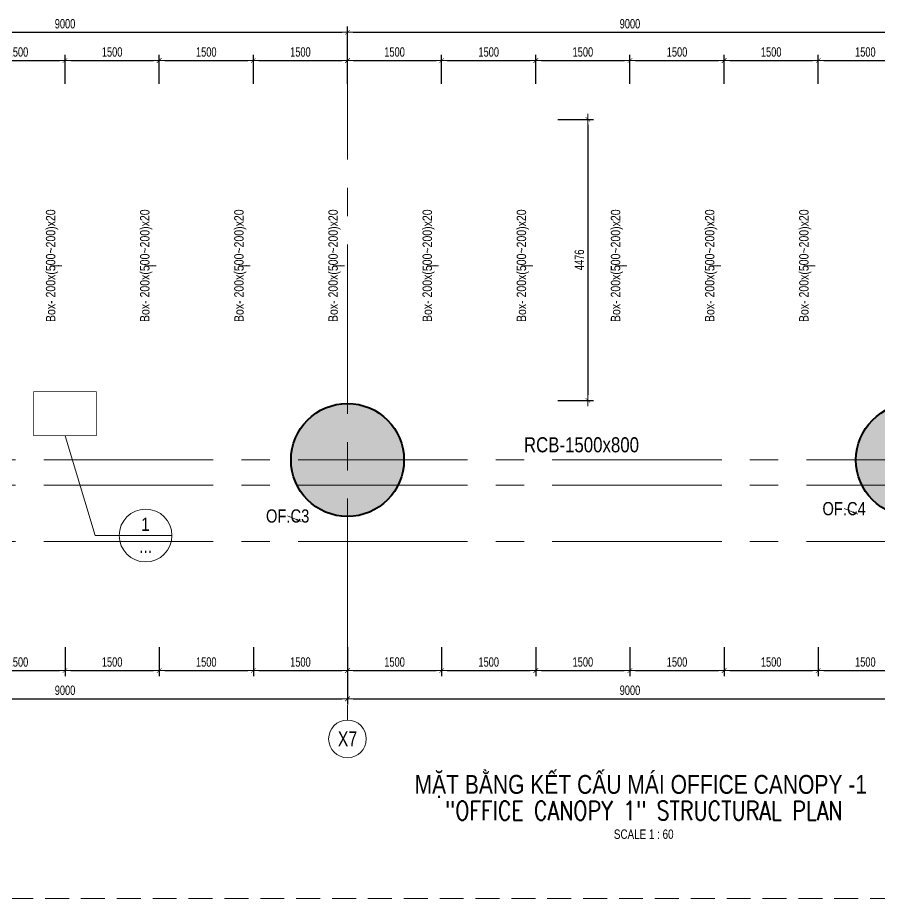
# Model space of a CAD drawing. Header units: millimetres. Extents: x -179076 to 305601, y -18667 to 40015.
# Drawn here: x 130634 to 144364, y 25987 to 40015 of the extents above; entities that cross this region are included whole.
import ezdxf
from ezdxf.enums import TextEntityAlignment as Align

# ---------------------------------------------------------------- set-up
doc = ezdxf.new("R2010")
doc.units = ezdxf.units.MM
doc.header["$LTSCALE"] = 60
doc.linetypes.add('HIDDEN2', pattern=[4.7625, 3.175, -1.5875])
doc.linetypes.add('POD_Grid F2$0$CENTER2', pattern=[1.125, 0.75, -0.125, 0.125, -0.125])
doc.layers.get('0').update_dxf_attribs({"lineweight": 20})
doc.layers.get('Defpoints').update_dxf_attribs({"color": 151, "lineweight": 9})
for name, color, linetype, lineweight in [('$0$NDC_S_VN TEXT', 7, 'Continuous', 20), ('NDC_S-ANNO', 7, 'Continuous', 20), ('NDC_S-BEAM-STEL', 30, 'HIDDEN2', 18), ('NDC_S-TEXT-SYMB', 7, 'Continuous', 20), ('NDC_S_ANNO', 7, 'Continuous', 20), ('NDC_S_DIM', 1, 'Continuous', 15), ('NDC_S_ENG TITLE', 3, 'Continuous', 20), ('NDC_S_HIDDEN', 8, 'HIDDEN2', 13), ('NDC_S_TEXT SYMBOL', 7, 'Continuous', 20), ('NDC_S_VN TEXT', 7, 'Continuous', 20), ('NDC_S_VN TITLE', 6, 'Continuous', 35), ('PD_2F_Col$0$NDC_S-COLUMN', 4, 'Continuous', 40), ('PD_2F_Col$0$NDC_S_HATCH COLUMN AND WALL', 251, 'Continuous', 13), ('POD_Grid F2$0$NDC_S_AXIS', 5, 'POD_Grid F2$0$CENTER2', 13), ('POD_Grid F2$0$NDC_S_SYMBOL', 1, 'Continuous', 15), ('POD_Grid F2$0$NDC_S_TEXT SYMBOL', 7, 'Continuous', 20)]:
    doc.layers.add(name, color=color, linetype=linetype, lineweight=lineweight)
doc.styles.add('ARIAL', font='arial.ttf', dxfattribs={"width": 0.8})
doc.styles.add('NDC_ANNO', font='', dxfattribs={"width": 0.8})
doc.styles.add('NDC_ARIAL', font='arial.ttf', dxfattribs={"width": 0.85})
doc.styles.add('NDC_DIM', font='', dxfattribs={"width": 0.75})
doc.styles.add('NDC_EN TXT', font='romans.shx', dxfattribs={"width": 0.8})
doc.styles.add('NDC_VIE TXT', font='arial.ttf', dxfattribs={"width": 0.8})
doc.styles.add('POD_Grid F2$0$NDC_ANNO', font='', dxfattribs={"width": 0.8})
doc.styles.get('NDC_ANNO').set_extended_font_data('Dotum')
doc.styles.get('NDC_DIM').set_extended_font_data('Dotum')
doc.styles.get('POD_Grid F2$0$NDC_ANNO').set_extended_font_data('Dotum')
doc.dimstyles.new('NDC_dim_60', dxfattribs={"dimscale": 60, "dimtxt": 2.5, "dimasz": 1.5, "dimexe": 1.5, "dimexo": 2.5, "dimgap": 1, "dimtad": 1, "dimdec": 0, "dimzin": 0, "dimdsep": 46, "dimtxsty": 'NDC_DIM', "dimblk": 'DIMMARK', "dimcen": 0.09, "dimdle": 1.2, "dimclrd": 1, "dimclre": 1, "dimclrt": 3, "dimadec": 0, "dimazin": 0, "dimtfac": 1, "dimtdec": 0, "dimtix": 1, "dimtofl": 0, "dimtmove": 0, "dimatfit": 3, "dimfxl": 8, "dimfxlon": 1, "dimtolj": 1, "dimtzin": 0, "dimarcsym": 0})
doc.dimstyles.new('NDC_dim_iso', dxfattribs={"dimtxt": 2.5, "dimasz": 1, "dimexe": 1.5, "dimexo": 2.5, "dimgap": 1, "dimtad": 1, "dimdec": 0, "dimzin": 0, "dimdsep": 46, "dimtxsty": 'NDC_DIM', "dimblk": 'DIMMARK', "dimcen": 0.09, "dimdle": 1.2, "dimclrd": 1, "dimclre": 1, "dimclrt": 3, "dimadec": 0, "dimazin": 0, "dimtfac": 1, "dimtdec": 0, "dimtix": 1, "dimtofl": 0, "dimtmove": 0, "dimatfit": 3, "dimfxl": 8, "dimfxlon": 1, "dimtolj": 1, "dimtzin": 0, "dimarcsym": 0})

# ---------------------------------------------------------------- blocks, each defined once
blk = doc.blocks.new('PD_2F_Col$0$cottron')
at = {"layer": 'PD_2F_Col$0$NDC_S_HATCH COLUMN AND WALL'}
h = blk.add_hatch(color=256, dxfattribs=at)
h.dxf.hatch_style = 1
h.paths.add_polyline_path([(-0.5, 0, 1), (0.5, 0, 1)])
at = {"layer": 'PD_2F_Col$0$NDC_S-COLUMN', "ltscale": 0.005}
blk.add_circle((0, 0), 0.5, dxfattribs=at)
blk = doc.blocks.new('*U212')
at = {"layer": 'POD_Grid F2$0$NDC_S_SYMBOL'}
blk.add_line((0, 5), (0, 9), dxfattribs=at)
blk.add_circle((0, 0), 5, dxfattribs=at)
at = {"layer": 'POD_Grid F2$0$NDC_S_TEXT SYMBOL', "color": 7, "style": 'POD_Grid F2$0$NDC_ANNO', "width": 0.8}
blk.add_attdef('GRID', text='', height=4, dxfattribs=at).set_placement((0, 0), align=Align.MIDDLE)
blk = doc.blocks.new('A$Cac1c5214')
at = {"layer": 'POD_Grid F2$0$NDC_S_AXIS', "ltscale": 60}
for p, q in [((9150, -2766), (9150, 6976)), ((-3788, 550), (18150, 550)), ((-3788, 150), (29380, 150)), ((-3788, -750), (29380, -750))]:
    blk.add_line(p, q, dxfattribs=at)
at = {"xscale": 1800, "yscale": 1800, "zscale": 1800}
for p in [(9150, 550), (18150, 550)]:
    blk.add_blockref('PD_2F_Col$0$cottron', p, dxfattribs=at)
at = {"layer": 'POD_Grid F2$0$NDC_S_AXIS', "xscale": 60, "yscale": 60, "zscale": 60}
blk.add_blockref('*U212', (9150, -3893), dxfattribs=at).add_auto_attribs({'GRID': 'X7'})
blk = doc.blocks.new('DIMMARK')
at = {"layer": 'NDC_S_DIM', "color": 1}
blk.add_line((-1.5, 0), (1, 0), dxfattribs=at)
at = {"layer": 'NDC_S_DIM', "color": 2, "const_width": 0.1}
blk.add_lwpolyline([(-0.42, -0.42), (0.42, 0.42)], dxfattribs=at)
blk = doc.blocks.new('Drawing name_symbol')
at = {"layer": 'NDC_S_ENG TITLE', "style": 'NDC_EN TXT', "width": 0.8}
blk.add_attdef('SECTDET1', text='', height=5, dxfattribs=at).set_placement((0, 1.01), align=Align.CENTER)
at = {"layer": 'NDC_S_TEXT SYMBOL', "lineweight": 25, "style": 'NDC_ANNO', "width": 0.8}
blk.add_attdef('SSCALE', text='', height=2.5, dxfattribs=at).set_placement((0, -4), align=Align.CENTER)
at = {"layer": 'NDC_S_VN TITLE', "style": 'NDC_VIE TXT', "width": 0.8}
blk.add_attdef('SECTDET2', text='', height=5, dxfattribs=at).set_placement((0, 7.97), align=Align.CENTER)
blk = doc.blocks.new('*D423')
at = {"layer": 'Defpoints', "color": 0, "ltscale": 60, "transparency": 16777216}
for p in [(135890, 38395), (135890, 33919), (139719, 33919)]:
    blk.add_point(p, dxfattribs=at)
at = {"layer": 'NDC_S_DIM', "color": 1, "lineweight": -2, "ltscale": 60, "transparency": 16777216}
for p, q in [((139239, 38395), (139809, 38395)), ((139719, 38305), (139719, 34009)), ((139239, 33919), (139809, 33919))]:
    blk.add_line(p, q, dxfattribs=at)
at = {"layer": 'NDC_S_DIM', "color": 1, "lineweight": -2, "ltscale": 60, "transparency": 16777216, "xscale": 90, "yscale": 90, "zscale": 90}
for p, rotation in [((139719, 38395), 90), ((139719, 33919), 270)]:
    blk.add_blockref('DIMMARK', p, dxfattribs=dict(at, rotation=rotation))
at = {"layer": 'NDC_S_DIM', "color": 3, "ltscale": 60, "transparency": 16777216, "insert": (139584, 36157), "char_height": 150, "attachment_point": 5, "rotation": 90, "style": 'NDC_DIM'}
blk.add_mtext('\\A1;4476', dxfattribs=at)
blk = doc.blocks.new('*D426')
at = {"layer": 'Defpoints', "color": 0, "ltscale": 60, "transparency": 16777216}
for p in [(131390, 39332), (129890, 38811), (131390, 38811)]:
    blk.add_point(p, dxfattribs=at)
at = {"layer": 'NDC_S_DIM', "color": 1, "lineweight": -2, "ltscale": 60, "transparency": 16777216}
for p, q in [((129890, 38961), (129890, 39422)), ((131390, 38961), (131390, 39422)), ((129980, 39332), (131300, 39332))]:
    blk.add_line(p, q, dxfattribs=at)
at = {"layer": 'NDC_S_DIM', "color": 1, "lineweight": -2, "ltscale": 60, "transparency": 16777216, "xscale": 90, "yscale": 90, "zscale": 90, "rotation": 180}
blk.add_blockref('DIMMARK', (129890, 39332), dxfattribs=at)
at = {"layer": 'NDC_S_DIM', "color": 1, "lineweight": -2, "ltscale": 60, "transparency": 16777216, "xscale": 90, "yscale": 90, "zscale": 90}
blk.add_blockref('DIMMARK', (131390, 39332), dxfattribs=at)
at = {"layer": 'NDC_S_DIM', "color": 3, "ltscale": 60, "transparency": 16777216, "insert": (130640, 39467), "char_height": 150, "attachment_point": 5, "style": 'NDC_DIM'}
blk.add_mtext('\\A1;1500', dxfattribs=at)
blk = doc.blocks.new('*D427')
at = {"layer": 'Defpoints', "color": 0, "ltscale": 60, "transparency": 16777216}
for p in [(132890, 39332), (131390, 38811), (132890, 38811)]:
    blk.add_point(p, dxfattribs=at)
at = {"layer": 'NDC_S_DIM', "color": 1, "lineweight": -2, "ltscale": 60, "transparency": 16777216}
for p, q in [((131390, 38961), (131390, 39422)), ((132890, 38961), (132890, 39422)), ((131480, 39332), (132800, 39332))]:
    blk.add_line(p, q, dxfattribs=at)
at = {"layer": 'NDC_S_DIM', "color": 1, "lineweight": -2, "ltscale": 60, "transparency": 16777216, "xscale": 90, "yscale": 90, "zscale": 90, "rotation": 180}
blk.add_blockref('DIMMARK', (131390, 39332), dxfattribs=at)
at = {"layer": 'NDC_S_DIM', "color": 1, "lineweight": -2, "ltscale": 60, "transparency": 16777216, "xscale": 90, "yscale": 90, "zscale": 90}
blk.add_blockref('DIMMARK', (132890, 39332), dxfattribs=at)
at = {"layer": 'NDC_S_DIM', "color": 3, "ltscale": 60, "transparency": 16777216, "insert": (132140, 39467), "char_height": 150, "attachment_point": 5, "style": 'NDC_DIM'}
blk.add_mtext('\\A1;1500', dxfattribs=at)
blk = doc.blocks.new('*D428')
at = {"layer": 'Defpoints', "color": 0, "ltscale": 60, "transparency": 16777216}
for p in [(134390, 39332), (132890, 38811), (134390, 38811)]:
    blk.add_point(p, dxfattribs=at)
at = {"layer": 'NDC_S_DIM', "color": 1, "lineweight": -2, "ltscale": 60, "transparency": 16777216}
for p, q in [((132890, 38961), (132890, 39422)), ((134390, 38961), (134390, 39422)), ((132980, 39332), (134300, 39332))]:
    blk.add_line(p, q, dxfattribs=at)
at = {"layer": 'NDC_S_DIM', "color": 1, "lineweight": -2, "ltscale": 60, "transparency": 16777216, "xscale": 90, "yscale": 90, "zscale": 90, "rotation": 180}
blk.add_blockref('DIMMARK', (132890, 39332), dxfattribs=at)
at = {"layer": 'NDC_S_DIM', "color": 1, "lineweight": -2, "ltscale": 60, "transparency": 16777216, "xscale": 90, "yscale": 90, "zscale": 90}
blk.add_blockref('DIMMARK', (134390, 39332), dxfattribs=at)
at = {"layer": 'NDC_S_DIM', "color": 3, "ltscale": 60, "transparency": 16777216, "insert": (133640, 39467), "char_height": 150, "attachment_point": 5, "style": 'NDC_DIM'}
blk.add_mtext('\\A1;1500', dxfattribs=at)
blk = doc.blocks.new('*D429')
at = {"layer": 'Defpoints', "color": 0, "ltscale": 60, "transparency": 16777216}
for p in [(135890, 39332), (134390, 38811), (135890, 38811)]:
    blk.add_point(p, dxfattribs=at)
at = {"layer": 'NDC_S_DIM', "color": 1, "lineweight": -2, "ltscale": 60, "transparency": 16777216}
for p, q in [((134390, 38961), (134390, 39422)), ((135890, 38961), (135890, 39422)), ((134480, 39332), (135800, 39332))]:
    blk.add_line(p, q, dxfattribs=at)
at = {"layer": 'NDC_S_DIM', "color": 1, "lineweight": -2, "ltscale": 60, "transparency": 16777216, "xscale": 90, "yscale": 90, "zscale": 90, "rotation": 180}
blk.add_blockref('DIMMARK', (134390, 39332), dxfattribs=at)
at = {"layer": 'NDC_S_DIM', "color": 1, "lineweight": -2, "ltscale": 60, "transparency": 16777216, "xscale": 90, "yscale": 90, "zscale": 90}
blk.add_blockref('DIMMARK', (135890, 39332), dxfattribs=at)
at = {"layer": 'NDC_S_DIM', "color": 3, "ltscale": 60, "transparency": 16777216, "insert": (135140, 39467), "char_height": 150, "attachment_point": 5, "style": 'NDC_DIM'}
blk.add_mtext('\\A1;1500', dxfattribs=at)
blk = doc.blocks.new('*D430')
at = {"layer": 'Defpoints', "color": 0, "ltscale": 60, "transparency": 16777216}
for p in [(137390, 39332), (135890, 38811), (137390, 38811)]:
    blk.add_point(p, dxfattribs=at)
at = {"layer": 'NDC_S_DIM', "color": 1, "lineweight": -2, "ltscale": 60, "transparency": 16777216}
for p, q in [((135890, 38961), (135890, 39422)), ((137390, 38961), (137390, 39422)), ((135980, 39332), (137300, 39332))]:
    blk.add_line(p, q, dxfattribs=at)
at = {"layer": 'NDC_S_DIM', "color": 1, "lineweight": -2, "ltscale": 60, "transparency": 16777216, "xscale": 90, "yscale": 90, "zscale": 90, "rotation": 180}
blk.add_blockref('DIMMARK', (135890, 39332), dxfattribs=at)
at = {"layer": 'NDC_S_DIM', "color": 1, "lineweight": -2, "ltscale": 60, "transparency": 16777216, "xscale": 90, "yscale": 90, "zscale": 90}
blk.add_blockref('DIMMARK', (137390, 39332), dxfattribs=at)
at = {"layer": 'NDC_S_DIM', "color": 3, "ltscale": 60, "transparency": 16777216, "insert": (136640, 39467), "char_height": 150, "attachment_point": 5, "style": 'NDC_DIM'}
blk.add_mtext('\\A1;1500', dxfattribs=at)
blk = doc.blocks.new('*D431')
at = {"layer": 'Defpoints', "color": 0, "ltscale": 60, "transparency": 16777216}
for p in [(138890, 39332), (137390, 38811), (138890, 38811)]:
    blk.add_point(p, dxfattribs=at)
at = {"layer": 'NDC_S_DIM', "color": 1, "lineweight": -2, "ltscale": 60, "transparency": 16777216}
for p, q in [((137390, 38961), (137390, 39422)), ((138890, 38961), (138890, 39422)), ((137480, 39332), (138800, 39332))]:
    blk.add_line(p, q, dxfattribs=at)
at = {"layer": 'NDC_S_DIM', "color": 1, "lineweight": -2, "ltscale": 60, "transparency": 16777216, "xscale": 90, "yscale": 90, "zscale": 90, "rotation": 180}
blk.add_blockref('DIMMARK', (137390, 39332), dxfattribs=at)
at = {"layer": 'NDC_S_DIM', "color": 1, "lineweight": -2, "ltscale": 60, "transparency": 16777216, "xscale": 90, "yscale": 90, "zscale": 90}
blk.add_blockref('DIMMARK', (138890, 39332), dxfattribs=at)
at = {"layer": 'NDC_S_DIM', "color": 3, "ltscale": 60, "transparency": 16777216, "insert": (138140, 39467), "char_height": 150, "attachment_point": 5, "style": 'NDC_DIM'}
blk.add_mtext('\\A1;1500', dxfattribs=at)
blk = doc.blocks.new('*D432')
at = {"layer": 'Defpoints', "color": 0, "ltscale": 60, "transparency": 16777216}
for p in [(140390, 39332), (138890, 38811), (140390, 38811)]:
    blk.add_point(p, dxfattribs=at)
at = {"layer": 'NDC_S_DIM', "color": 1, "lineweight": -2, "ltscale": 60, "transparency": 16777216}
for p, q in [((138890, 38961), (138890, 39422)), ((140390, 38961), (140390, 39422)), ((138980, 39332), (140300, 39332))]:
    blk.add_line(p, q, dxfattribs=at)
at = {"layer": 'NDC_S_DIM', "color": 1, "lineweight": -2, "ltscale": 60, "transparency": 16777216, "xscale": 90, "yscale": 90, "zscale": 90, "rotation": 180}
blk.add_blockref('DIMMARK', (138890, 39332), dxfattribs=at)
at = {"layer": 'NDC_S_DIM', "color": 1, "lineweight": -2, "ltscale": 60, "transparency": 16777216, "xscale": 90, "yscale": 90, "zscale": 90}
blk.add_blockref('DIMMARK', (140390, 39332), dxfattribs=at)
at = {"layer": 'NDC_S_DIM', "color": 3, "ltscale": 60, "transparency": 16777216, "insert": (139640, 39467), "char_height": 150, "attachment_point": 5, "style": 'NDC_DIM'}
blk.add_mtext('\\A1;1500', dxfattribs=at)
blk = doc.blocks.new('*D433')
at = {"layer": 'Defpoints', "color": 0, "ltscale": 60, "transparency": 16777216}
for p in [(141890, 39332), (140390, 38811), (141890, 38811)]:
    blk.add_point(p, dxfattribs=at)
at = {"layer": 'NDC_S_DIM', "color": 1, "lineweight": -2, "ltscale": 60, "transparency": 16777216}
for p, q in [((140390, 38961), (140390, 39422)), ((141890, 38961), (141890, 39422)), ((140480, 39332), (141800, 39332))]:
    blk.add_line(p, q, dxfattribs=at)
at = {"layer": 'NDC_S_DIM', "color": 1, "lineweight": -2, "ltscale": 60, "transparency": 16777216, "xscale": 90, "yscale": 90, "zscale": 90, "rotation": 180}
blk.add_blockref('DIMMARK', (140390, 39332), dxfattribs=at)
at = {"layer": 'NDC_S_DIM', "color": 1, "lineweight": -2, "ltscale": 60, "transparency": 16777216, "xscale": 90, "yscale": 90, "zscale": 90}
blk.add_blockref('DIMMARK', (141890, 39332), dxfattribs=at)
at = {"layer": 'NDC_S_DIM', "color": 3, "ltscale": 60, "transparency": 16777216, "insert": (141140, 39467), "char_height": 150, "attachment_point": 5, "style": 'NDC_DIM'}
blk.add_mtext('\\A1;1500', dxfattribs=at)
blk = doc.blocks.new('*D434')
at = {"layer": 'Defpoints', "color": 0, "ltscale": 60, "transparency": 16777216}
for p in [(143390, 39332), (141890, 38811), (143390, 38811)]:
    blk.add_point(p, dxfattribs=at)
at = {"layer": 'NDC_S_DIM', "color": 1, "lineweight": -2, "ltscale": 60, "transparency": 16777216}
for p, q in [((141890, 38961), (141890, 39422)), ((143390, 38961), (143390, 39422)), ((141980, 39332), (143300, 39332))]:
    blk.add_line(p, q, dxfattribs=at)
at = {"layer": 'NDC_S_DIM', "color": 1, "lineweight": -2, "ltscale": 60, "transparency": 16777216, "xscale": 90, "yscale": 90, "zscale": 90, "rotation": 180}
blk.add_blockref('DIMMARK', (141890, 39332), dxfattribs=at)
at = {"layer": 'NDC_S_DIM', "color": 1, "lineweight": -2, "ltscale": 60, "transparency": 16777216, "xscale": 90, "yscale": 90, "zscale": 90}
blk.add_blockref('DIMMARK', (143390, 39332), dxfattribs=at)
at = {"layer": 'NDC_S_DIM', "color": 3, "ltscale": 60, "transparency": 16777216, "insert": (142640, 39467), "char_height": 150, "attachment_point": 5, "style": 'NDC_DIM'}
blk.add_mtext('\\A1;1500', dxfattribs=at)
blk = doc.blocks.new('*D435')
at = {"layer": 'Defpoints', "color": 0, "ltscale": 60, "transparency": 16777216}
for p in [(144890, 39332), (143390, 38811), (144890, 38811)]:
    blk.add_point(p, dxfattribs=at)
at = {"layer": 'NDC_S_DIM', "color": 1, "lineweight": -2, "ltscale": 60, "transparency": 16777216}
for p, q in [((143390, 38961), (143390, 39422)), ((144890, 38961), (144890, 39422)), ((143480, 39332), (144800, 39332))]:
    blk.add_line(p, q, dxfattribs=at)
at = {"layer": 'NDC_S_DIM', "color": 1, "lineweight": -2, "ltscale": 60, "transparency": 16777216, "xscale": 90, "yscale": 90, "zscale": 90, "rotation": 180}
blk.add_blockref('DIMMARK', (143390, 39332), dxfattribs=at)
at = {"layer": 'NDC_S_DIM', "color": 1, "lineweight": -2, "ltscale": 60, "transparency": 16777216, "xscale": 90, "yscale": 90, "zscale": 90}
blk.add_blockref('DIMMARK', (144890, 39332), dxfattribs=at)
at = {"layer": 'NDC_S_DIM', "color": 3, "ltscale": 60, "transparency": 16777216, "insert": (144140, 39467), "char_height": 150, "attachment_point": 5, "style": 'NDC_DIM'}
blk.add_mtext('\\A1;1500', dxfattribs=at)
blk = doc.blocks.new('*D442')
at = {"layer": 'Defpoints', "color": 0, "ltscale": 60, "transparency": 16777216}
for p in [(135890, 39782), (126890, 38811), (135890, 38811)]:
    blk.add_point(p, dxfattribs=at)
at = {"layer": 'NDC_S_DIM', "color": 1, "lineweight": -2, "ltscale": 60, "transparency": 16777216}
for p, q in [((126890, 39302), (126890, 39872)), ((135890, 39302), (135890, 39872)), ((126980, 39782), (135800, 39782))]:
    blk.add_line(p, q, dxfattribs=at)
at = {"layer": 'NDC_S_DIM', "color": 1, "lineweight": -2, "ltscale": 60, "transparency": 16777216, "xscale": 90, "yscale": 90, "zscale": 90, "rotation": 180}
blk.add_blockref('DIMMARK', (126890, 39782), dxfattribs=at)
at = {"layer": 'NDC_S_DIM', "color": 1, "lineweight": -2, "ltscale": 60, "transparency": 16777216, "xscale": 90, "yscale": 90, "zscale": 90}
blk.add_blockref('DIMMARK', (135890, 39782), dxfattribs=at)
at = {"layer": 'NDC_S_DIM', "color": 3, "ltscale": 60, "transparency": 16777216, "insert": (131390, 39917), "char_height": 150, "attachment_point": 5, "style": 'NDC_DIM'}
blk.add_mtext('\\A1;9000', dxfattribs=at)
blk = doc.blocks.new('*D443')
at = {"layer": 'Defpoints', "color": 0, "ltscale": 60, "transparency": 16777216}
for p in [(144890, 39782), (135890, 38811), (144890, 38811)]:
    blk.add_point(p, dxfattribs=at)
at = {"layer": 'NDC_S_DIM', "color": 1, "lineweight": -2, "ltscale": 60, "transparency": 16777216}
for p, q in [((135890, 39302), (135890, 39872)), ((144890, 39302), (144890, 39872)), ((135980, 39782), (144800, 39782))]:
    blk.add_line(p, q, dxfattribs=at)
at = {"layer": 'NDC_S_DIM', "color": 1, "lineweight": -2, "ltscale": 60, "transparency": 16777216, "xscale": 90, "yscale": 90, "zscale": 90, "rotation": 180}
blk.add_blockref('DIMMARK', (135890, 39782), dxfattribs=at)
at = {"layer": 'NDC_S_DIM', "color": 1, "lineweight": -2, "ltscale": 60, "transparency": 16777216, "xscale": 90, "yscale": 90, "zscale": 90}
blk.add_blockref('DIMMARK', (144890, 39782), dxfattribs=at)
at = {"layer": 'NDC_S_DIM', "color": 3, "ltscale": 60, "transparency": 16777216, "insert": (140390, 39917), "char_height": 150, "attachment_point": 5, "style": 'NDC_DIM'}
blk.add_mtext('\\A1;9000', dxfattribs=at)
blk = doc.blocks.new('*D449')
at = {"layer": 'Defpoints', "color": 0, "ltscale": 60, "transparency": 16777216}
for p in [(129890, 30137), (131390, 30137), (131390, 29616)]:
    blk.add_point(p, dxfattribs=at)
at = {"layer": 'NDC_S_DIM', "color": 1, "lineweight": -2, "ltscale": 60, "transparency": 16777216}
for p, q in [((129890, 29987), (129890, 29526)), ((131390, 29987), (131390, 29526)), ((129980, 29616), (131300, 29616))]:
    blk.add_line(p, q, dxfattribs=at)
at = {"layer": 'NDC_S_DIM', "color": 1, "lineweight": -2, "ltscale": 60, "transparency": 16777216, "xscale": 90, "yscale": 90, "zscale": 90, "rotation": 180}
blk.add_blockref('DIMMARK', (129890, 29616), dxfattribs=at)
at = {"layer": 'NDC_S_DIM', "color": 1, "lineweight": -2, "ltscale": 60, "transparency": 16777216, "xscale": 90, "yscale": 90, "zscale": 90}
blk.add_blockref('DIMMARK', (131390, 29616), dxfattribs=at)
at = {"layer": 'NDC_S_DIM', "color": 3, "ltscale": 60, "transparency": 16777216, "insert": (130640, 29751), "char_height": 150, "attachment_point": 5, "style": 'NDC_DIM'}
blk.add_mtext('\\A1;1500', dxfattribs=at)
blk = doc.blocks.new('*D450')
at = {"layer": 'Defpoints', "color": 0, "ltscale": 60, "transparency": 16777216}
for p in [(131390, 30137), (132890, 30137), (132890, 29616)]:
    blk.add_point(p, dxfattribs=at)
at = {"layer": 'NDC_S_DIM', "color": 1, "lineweight": -2, "ltscale": 60, "transparency": 16777216}
for p, q in [((131390, 29987), (131390, 29526)), ((132890, 29987), (132890, 29526)), ((131480, 29616), (132800, 29616))]:
    blk.add_line(p, q, dxfattribs=at)
at = {"layer": 'NDC_S_DIM', "color": 1, "lineweight": -2, "ltscale": 60, "transparency": 16777216, "xscale": 90, "yscale": 90, "zscale": 90, "rotation": 180}
blk.add_blockref('DIMMARK', (131390, 29616), dxfattribs=at)
at = {"layer": 'NDC_S_DIM', "color": 1, "lineweight": -2, "ltscale": 60, "transparency": 16777216, "xscale": 90, "yscale": 90, "zscale": 90}
blk.add_blockref('DIMMARK', (132890, 29616), dxfattribs=at)
at = {"layer": 'NDC_S_DIM', "color": 3, "ltscale": 60, "transparency": 16777216, "insert": (132140, 29751), "char_height": 150, "attachment_point": 5, "style": 'NDC_DIM'}
blk.add_mtext('\\A1;1500', dxfattribs=at)
blk = doc.blocks.new('*D451')
at = {"layer": 'Defpoints', "color": 0, "ltscale": 60, "transparency": 16777216}
for p in [(132890, 30137), (134390, 30137), (134390, 29616)]:
    blk.add_point(p, dxfattribs=at)
at = {"layer": 'NDC_S_DIM', "color": 1, "lineweight": -2, "ltscale": 60, "transparency": 16777216}
for p, q in [((132890, 29987), (132890, 29526)), ((134390, 29987), (134390, 29526)), ((132980, 29616), (134300, 29616))]:
    blk.add_line(p, q, dxfattribs=at)
at = {"layer": 'NDC_S_DIM', "color": 1, "lineweight": -2, "ltscale": 60, "transparency": 16777216, "xscale": 90, "yscale": 90, "zscale": 90, "rotation": 180}
blk.add_blockref('DIMMARK', (132890, 29616), dxfattribs=at)
at = {"layer": 'NDC_S_DIM', "color": 1, "lineweight": -2, "ltscale": 60, "transparency": 16777216, "xscale": 90, "yscale": 90, "zscale": 90}
blk.add_blockref('DIMMARK', (134390, 29616), dxfattribs=at)
at = {"layer": 'NDC_S_DIM', "color": 3, "ltscale": 60, "transparency": 16777216, "insert": (133640, 29751), "char_height": 150, "attachment_point": 5, "style": 'NDC_DIM'}
blk.add_mtext('\\A1;1500', dxfattribs=at)
blk = doc.blocks.new('*D452')
at = {"layer": 'Defpoints', "color": 0, "ltscale": 60, "transparency": 16777216}
for p in [(134390, 30137), (135890, 30137), (135890, 29616)]:
    blk.add_point(p, dxfattribs=at)
at = {"layer": 'NDC_S_DIM', "color": 1, "lineweight": -2, "ltscale": 60, "transparency": 16777216}
for p, q in [((134390, 29987), (134390, 29526)), ((135890, 29987), (135890, 29526)), ((134480, 29616), (135800, 29616))]:
    blk.add_line(p, q, dxfattribs=at)
at = {"layer": 'NDC_S_DIM', "color": 1, "lineweight": -2, "ltscale": 60, "transparency": 16777216, "xscale": 90, "yscale": 90, "zscale": 90, "rotation": 180}
blk.add_blockref('DIMMARK', (134390, 29616), dxfattribs=at)
at = {"layer": 'NDC_S_DIM', "color": 1, "lineweight": -2, "ltscale": 60, "transparency": 16777216, "xscale": 90, "yscale": 90, "zscale": 90}
blk.add_blockref('DIMMARK', (135890, 29616), dxfattribs=at)
at = {"layer": 'NDC_S_DIM', "color": 3, "ltscale": 60, "transparency": 16777216, "insert": (135140, 29751), "char_height": 150, "attachment_point": 5, "style": 'NDC_DIM'}
blk.add_mtext('\\A1;1500', dxfattribs=at)
blk = doc.blocks.new('*D453')
at = {"layer": 'Defpoints', "color": 0, "ltscale": 60, "transparency": 16777216}
for p in [(135890, 30137), (137390, 30137), (137390, 29616)]:
    blk.add_point(p, dxfattribs=at)
at = {"layer": 'NDC_S_DIM', "color": 1, "lineweight": -2, "ltscale": 60, "transparency": 16777216}
for p, q in [((135890, 29987), (135890, 29526)), ((137390, 29987), (137390, 29526)), ((135980, 29616), (137300, 29616))]:
    blk.add_line(p, q, dxfattribs=at)
at = {"layer": 'NDC_S_DIM', "color": 1, "lineweight": -2, "ltscale": 60, "transparency": 16777216, "xscale": 90, "yscale": 90, "zscale": 90, "rotation": 180}
blk.add_blockref('DIMMARK', (135890, 29616), dxfattribs=at)
at = {"layer": 'NDC_S_DIM', "color": 1, "lineweight": -2, "ltscale": 60, "transparency": 16777216, "xscale": 90, "yscale": 90, "zscale": 90}
blk.add_blockref('DIMMARK', (137390, 29616), dxfattribs=at)
at = {"layer": 'NDC_S_DIM', "color": 3, "ltscale": 60, "transparency": 16777216, "insert": (136640, 29751), "char_height": 150, "attachment_point": 5, "style": 'NDC_DIM'}
blk.add_mtext('\\A1;1500', dxfattribs=at)
blk = doc.blocks.new('*D454')
at = {"layer": 'Defpoints', "color": 0, "ltscale": 60, "transparency": 16777216}
for p in [(137390, 30137), (138890, 30137), (138890, 29616)]:
    blk.add_point(p, dxfattribs=at)
at = {"layer": 'NDC_S_DIM', "color": 1, "lineweight": -2, "ltscale": 60, "transparency": 16777216}
for p, q in [((137390, 29987), (137390, 29526)), ((138890, 29987), (138890, 29526)), ((137480, 29616), (138800, 29616))]:
    blk.add_line(p, q, dxfattribs=at)
at = {"layer": 'NDC_S_DIM', "color": 1, "lineweight": -2, "ltscale": 60, "transparency": 16777216, "xscale": 90, "yscale": 90, "zscale": 90, "rotation": 180}
blk.add_blockref('DIMMARK', (137390, 29616), dxfattribs=at)
at = {"layer": 'NDC_S_DIM', "color": 1, "lineweight": -2, "ltscale": 60, "transparency": 16777216, "xscale": 90, "yscale": 90, "zscale": 90}
blk.add_blockref('DIMMARK', (138890, 29616), dxfattribs=at)
at = {"layer": 'NDC_S_DIM', "color": 3, "ltscale": 60, "transparency": 16777216, "insert": (138140, 29751), "char_height": 150, "attachment_point": 5, "style": 'NDC_DIM'}
blk.add_mtext('\\A1;1500', dxfattribs=at)
blk = doc.blocks.new('*D455')
at = {"layer": 'Defpoints', "color": 0, "ltscale": 60, "transparency": 16777216}
for p in [(138890, 30137), (140390, 30137), (140390, 29616)]:
    blk.add_point(p, dxfattribs=at)
at = {"layer": 'NDC_S_DIM', "color": 1, "lineweight": -2, "ltscale": 60, "transparency": 16777216}
for p, q in [((138890, 29987), (138890, 29526)), ((140390, 29987), (140390, 29526)), ((138980, 29616), (140300, 29616))]:
    blk.add_line(p, q, dxfattribs=at)
at = {"layer": 'NDC_S_DIM', "color": 1, "lineweight": -2, "ltscale": 60, "transparency": 16777216, "xscale": 90, "yscale": 90, "zscale": 90, "rotation": 180}
blk.add_blockref('DIMMARK', (138890, 29616), dxfattribs=at)
at = {"layer": 'NDC_S_DIM', "color": 1, "lineweight": -2, "ltscale": 60, "transparency": 16777216, "xscale": 90, "yscale": 90, "zscale": 90}
blk.add_blockref('DIMMARK', (140390, 29616), dxfattribs=at)
at = {"layer": 'NDC_S_DIM', "color": 3, "ltscale": 60, "transparency": 16777216, "insert": (139640, 29751), "char_height": 150, "attachment_point": 5, "style": 'NDC_DIM'}
blk.add_mtext('\\A1;1500', dxfattribs=at)
blk = doc.blocks.new('*D456')
at = {"layer": 'Defpoints', "color": 0, "ltscale": 60, "transparency": 16777216}
for p in [(140390, 30137), (141890, 30137), (141890, 29616)]:
    blk.add_point(p, dxfattribs=at)
at = {"layer": 'NDC_S_DIM', "color": 1, "lineweight": -2, "ltscale": 60, "transparency": 16777216}
for p, q in [((140390, 29987), (140390, 29526)), ((141890, 29987), (141890, 29526)), ((140480, 29616), (141800, 29616))]:
    blk.add_line(p, q, dxfattribs=at)
at = {"layer": 'NDC_S_DIM', "color": 1, "lineweight": -2, "ltscale": 60, "transparency": 16777216, "xscale": 90, "yscale": 90, "zscale": 90, "rotation": 180}
blk.add_blockref('DIMMARK', (140390, 29616), dxfattribs=at)
at = {"layer": 'NDC_S_DIM', "color": 1, "lineweight": -2, "ltscale": 60, "transparency": 16777216, "xscale": 90, "yscale": 90, "zscale": 90}
blk.add_blockref('DIMMARK', (141890, 29616), dxfattribs=at)
at = {"layer": 'NDC_S_DIM', "color": 3, "ltscale": 60, "transparency": 16777216, "insert": (141140, 29751), "char_height": 150, "attachment_point": 5, "style": 'NDC_DIM'}
blk.add_mtext('\\A1;1500', dxfattribs=at)
blk = doc.blocks.new('*D457')
at = {"layer": 'Defpoints', "color": 0, "ltscale": 60, "transparency": 16777216}
for p in [(141890, 30137), (143390, 30137), (143390, 29616)]:
    blk.add_point(p, dxfattribs=at)
at = {"layer": 'NDC_S_DIM', "color": 1, "lineweight": -2, "ltscale": 60, "transparency": 16777216}
for p, q in [((141890, 29987), (141890, 29526)), ((143390, 29987), (143390, 29526)), ((141980, 29616), (143300, 29616))]:
    blk.add_line(p, q, dxfattribs=at)
at = {"layer": 'NDC_S_DIM', "color": 1, "lineweight": -2, "ltscale": 60, "transparency": 16777216, "xscale": 90, "yscale": 90, "zscale": 90, "rotation": 180}
blk.add_blockref('DIMMARK', (141890, 29616), dxfattribs=at)
at = {"layer": 'NDC_S_DIM', "color": 1, "lineweight": -2, "ltscale": 60, "transparency": 16777216, "xscale": 90, "yscale": 90, "zscale": 90}
blk.add_blockref('DIMMARK', (143390, 29616), dxfattribs=at)
at = {"layer": 'NDC_S_DIM', "color": 3, "ltscale": 60, "transparency": 16777216, "insert": (142640, 29751), "char_height": 150, "attachment_point": 5, "style": 'NDC_DIM'}
blk.add_mtext('\\A1;1500', dxfattribs=at)
blk = doc.blocks.new('*D458')
at = {"layer": 'Defpoints', "color": 0, "ltscale": 60, "transparency": 16777216}
for p in [(143390, 30137), (144890, 30137), (144890, 29616)]:
    blk.add_point(p, dxfattribs=at)
at = {"layer": 'NDC_S_DIM', "color": 1, "lineweight": -2, "ltscale": 60, "transparency": 16777216}
for p, q in [((143390, 29987), (143390, 29526)), ((144890, 29987), (144890, 29526)), ((143480, 29616), (144800, 29616))]:
    blk.add_line(p, q, dxfattribs=at)
at = {"layer": 'NDC_S_DIM', "color": 1, "lineweight": -2, "ltscale": 60, "transparency": 16777216, "xscale": 90, "yscale": 90, "zscale": 90, "rotation": 180}
blk.add_blockref('DIMMARK', (143390, 29616), dxfattribs=at)
at = {"layer": 'NDC_S_DIM', "color": 1, "lineweight": -2, "ltscale": 60, "transparency": 16777216, "xscale": 90, "yscale": 90, "zscale": 90}
blk.add_blockref('DIMMARK', (144890, 29616), dxfattribs=at)
at = {"layer": 'NDC_S_DIM', "color": 3, "ltscale": 60, "transparency": 16777216, "insert": (144140, 29751), "char_height": 150, "attachment_point": 5, "style": 'NDC_DIM'}
blk.add_mtext('\\A1;1500', dxfattribs=at)
blk = doc.blocks.new('*D465')
at = {"layer": 'Defpoints', "color": 0, "ltscale": 60, "transparency": 16777216}
for p in [(126890, 30137), (135890, 30137), (135890, 29166)]:
    blk.add_point(p, dxfattribs=at)
at = {"layer": 'NDC_S_DIM', "color": 1, "lineweight": -2, "ltscale": 60, "transparency": 16777216}
for p, q in [((126890, 29646), (126890, 29076)), ((135890, 29646), (135890, 29076)), ((126980, 29166), (135800, 29166))]:
    blk.add_line(p, q, dxfattribs=at)
at = {"layer": 'NDC_S_DIM', "color": 1, "lineweight": -2, "ltscale": 60, "transparency": 16777216, "xscale": 90, "yscale": 90, "zscale": 90, "rotation": 180}
blk.add_blockref('DIMMARK', (126890, 29166), dxfattribs=at)
at = {"layer": 'NDC_S_DIM', "color": 1, "lineweight": -2, "ltscale": 60, "transparency": 16777216, "xscale": 90, "yscale": 90, "zscale": 90}
blk.add_blockref('DIMMARK', (135890, 29166), dxfattribs=at)
at = {"layer": 'NDC_S_DIM', "color": 3, "ltscale": 60, "transparency": 16777216, "insert": (131390, 29301), "char_height": 150, "attachment_point": 5, "style": 'NDC_DIM'}
blk.add_mtext('\\A1;9000', dxfattribs=at)
blk = doc.blocks.new('*D445')
at = {"layer": 'Defpoints', "color": 0, "ltscale": 60, "transparency": 16777216}
for p in [(135890, 30137), (144890, 30137), (144890, 29166)]:
    blk.add_point(p, dxfattribs=at)
at = {"layer": 'NDC_S_DIM', "color": 1, "lineweight": -2, "ltscale": 60, "transparency": 16777216}
for p, q in [((135890, 29646), (135890, 29076)), ((144890, 29646), (144890, 29076)), ((135980, 29166), (144800, 29166))]:
    blk.add_line(p, q, dxfattribs=at)
at = {"layer": 'NDC_S_DIM', "color": 1, "lineweight": -2, "ltscale": 60, "transparency": 16777216, "xscale": 90, "yscale": 90, "zscale": 90, "rotation": 180}
blk.add_blockref('DIMMARK', (135890, 29166), dxfattribs=at)
at = {"layer": 'NDC_S_DIM', "color": 1, "lineweight": -2, "ltscale": 60, "transparency": 16777216, "xscale": 90, "yscale": 90, "zscale": 90}
blk.add_blockref('DIMMARK', (144890, 29166), dxfattribs=at)
at = {"layer": 'NDC_S_DIM', "color": 3, "ltscale": 60, "transparency": 16777216, "insert": (140390, 29301), "char_height": 150, "attachment_point": 5, "style": 'NDC_DIM'}
blk.add_mtext('\\A1;9000', dxfattribs=at)
blk = doc.blocks.new('MARK4')
at = {"layer": 'NDC_S_ANNO'}
blk.add_line((-5, 0), (5, 0), dxfattribs=at)
blk.add_circle((0, 0), 5, dxfattribs=at)
blk = doc.blocks.new('*U216')
at = {"layer": 'NDC_S_ANNO', "ltscale": 0.8, "style": 'ARIAL', "width": 0.8}
blk.add_attdef('TEN', text='', height=2.5, dxfattribs=at).set_placement((-2.58, 1.03), align=Align.MIDDLE_CENTER)
at = {"layer": 'NDC_S_ANNO', "ltscale": 0.8, "style": 'ARIAL', "width": 0.8, "flags": 1}
blk.add_attdef('CHU_THICH', text='', height=2.5, dxfattribs=at).set_placement((0, 0), align=Align.MIDDLE_CENTER)
at = {"layer": 'Defpoints'}
blk.add_leader([(0, 0), (-2.58, 1.03)], dimstyle='NDC_dim_iso', override={"dimgap": 0.625, "dimtad": 0}, dxfattribs=at)
blk = doc.blocks.new('*U217')
at = {"layer": 'NDC_S_ANNO', "ltscale": 0.8, "style": 'ARIAL', "width": 0.8}
blk.add_attdef('TEN', text='', height=2.5, dxfattribs=at).set_placement((-2.58, 1.03), align=Align.MIDDLE_CENTER)
at = {"layer": 'NDC_S_ANNO', "ltscale": 0.8, "style": 'ARIAL', "width": 0.8, "flags": 1}
blk.add_attdef('CHU_THICH', text='', height=2.5, dxfattribs=at).set_placement((0, 0), align=Align.MIDDLE_CENTER)
at = {"layer": 'Defpoints'}
blk.add_leader([(0, 0), (-2.58, 1.03)], dimstyle='NDC_dim_iso', override={"dimgap": 0.625, "dimtad": 0}, dxfattribs=at)
blk = doc.blocks.new('*U205')
at = {"layer": 'NDC_S_ANNO', "ltscale": 0.8, "style": 'ARIAL', "width": 0.8}
blk.add_attdef('TEN', text='', height=2.5, dxfattribs=at).set_placement((0, 3), align=Align.MIDDLE_CENTER)
at = {"layer": 'NDC_S_ANNO', "ltscale": 0.8, "style": 'ARIAL', "width": 0.8, "flags": 1}
blk.add_attdef('CHU_THICH', text='', height=2.5, dxfattribs=at).set_placement((0, 0), align=Align.MIDDLE_CENTER)
at = {"layer": 'Defpoints'}
blk.add_leader([(0, 0), (0, 3)], dimstyle='NDC_dim_iso', override={"dimgap": 0.625, "dimtad": 0}, dxfattribs=at)

msp = doc.modelspace()

# ---------------------------------------------------------------- linework, layer by layer
at = {"layer": 'NDC_S-ANNO', "linetype": 'HIDDEN2', "const_width": 10, "elevation": 400}
msp.add_lwpolyline([(131888.2, 34058.2), (130892.3, 34058.2), (130892.3, 33355.9), (131888.2, 33355.9)], close=True, dxfattribs=at)
at = {"layer": 'NDC_S-ANNO'}
msp.add_lwpolyline([(131390, 33355.9), (131872.5, 31766.4), (132253.7, 31766.4)], dxfattribs=at)
at = {"layer": 'NDC_S_HIDDEN', "ltscale": 2}
msp.add_line((119071.2, 25987.2), (162104.6, 25987.2), dxfattribs=at)

# ---------------------------------------------------------------- block references
at = {"layer": '$0$NDC_S_VN TEXT', "xscale": 60, "yscale": 60, "zscale": 60, "rotation": 89.98968353860168}
for p in [(131340.3, 36063.7), (132840.3, 36063.7), (134340.3, 36063.7), (135840.3, 36063.7), (137340.3, 36063.7), (138840.3, 36063.7), (140340.3, 36063.7), (141840.3, 36063.7), (143340.3, 36063.7)]:
    msp.add_blockref('*U205', p, dxfattribs=at).add_auto_attribs({'TEN': 'Box- 200x(500~200)x20'})
at = {"layer": '$0$NDC_S_VN TEXT', "xscale": 84, "yscale": 84, "zscale": 84}
for name, p, values in [('*U217', (144018.8, 32108.2), {'TEN': 'OF.C4'}), ('*U216', (135153, 31991.3), {'TEN': 'OF.C3'})]:
    msp.add_blockref(name, p, dxfattribs=at).add_auto_attribs(values)
at = {"layer": 'NDC_S-ANNO', "xscale": -83.99999999999996, "yscale": 83.99999999999996, "zscale": 83.99999999999996}
msp.add_blockref('MARK4', (132673.7, 31766.4), dxfattribs=at)
at = {"layer": 'NDC_S-BEAM-STEL'}
msp.add_blockref('A$Cac1c5214', (126740, 32419.7), dxfattribs=at)
at = {"layer": 'NDC_S_ANNO', "xscale": 60, "yscale": 60, "zscale": 60}
msp.add_blockref('Drawing name_symbol', (140609.2, 27174.8), dxfattribs=at).add_auto_attribs({'SECTDET1': '"OFFICE CANOPY 1" STRUCTURAL PLAN', 'SECTDET2': 'MẶT BẰNG KẾT CẤU MÁI OFFICE CANOPY -1 ', 'SSCALE': 'SCALE 1 : 60'})

# ---------------------------------------------------------------- texts
at = {"layer": 'NDC_S-TEXT-SYMB', "style": 'NDC_ARIAL', "width": 0.85}
for s, p in [('1', (132670.1, 31945.6)), ('...', (132673.9, 31595.3))]:
    msp.add_text(s, height=210, rotation=0.00002, dxfattribs=at).set_placement(p, align=Align.MIDDLE_CENTER)
at = {"layer": 'NDC_S_VN TEXT', "style": 'NDC_VIE TXT', "width": 0.8}
msp.add_text('RCB-1500x800', height=240, dxfattribs=at).set_placement((138700.6, 33331.7), align=Align.TOP_LEFT)

# ---------------------------------------------------------------- dimensions: what is measured, and where the dimension line sits
at = {"layer": 'NDC_S_DIM', "ltscale": 60}
for base, p1, p2, picture, middle in [((135890, 39781.7), (126890, 38810.6), (135890, 38810.6), '*D442', (131390, 39916.8)), ((144890, 39781.7), (135890, 38810.6), (144890, 38810.6), '*D443', (140390, 39916.8)), ((135890, 29165.8), (126890, 30136.9), (135890, 30136.9), '*D465', (131390, 29300.9)), ((144890, 29165.8), (135890, 30136.9), (144890, 30136.9), '*D445', (140390, 29300.9))]:
    dim = msp.add_linear_dim(base=base, p1=p1, p2=p2, dimstyle='NDC_dim_60', dxfattribs=at)
    dim.commit()
    dim.dimension.update_dxf_attribs({"geometry": picture, "text_midpoint": middle})
for base, p1, p2, picture, middle in [((131390, 39331.7), (129890, 38810.6), (131390, 38810.6), '*D426', (130640, 39466.8)), ((132890, 39331.7), (131390, 38810.6), (132890, 38810.6), '*D427', (132140, 39466.8)), ((134390, 39331.7), (132890, 38810.6), (134390, 38810.6), '*D428', (133640, 39466.8)), ((135890, 39331.7), (134390, 38810.6), (135890, 38810.6), '*D429', (135140, 39466.8)), ((137390, 39331.7), (135890, 38810.6), (137390, 38810.6), '*D430', (136640, 39466.8)), ((138890, 39331.7), (137390, 38810.6), (138890, 38810.6), '*D431', (138140, 39466.8)), ((140390, 39331.7), (138890, 38810.6), (140390, 38810.6), '*D432', (139640, 39466.8)), ((141890, 39331.7), (140390, 38810.6), (141890, 38810.6), '*D433', (141140, 39466.8)), ((143390, 39331.7), (141890, 38810.6), (143390, 38810.6), '*D434', (142640, 39466.8)), ((144890, 39331.7), (143390, 38810.6), (144890, 38810.6), '*D435', (144140, 39466.8)), ((131390, 29615.8), (129890, 30136.9), (131390, 30136.9), '*D449', (130640, 29750.9)), ((132890, 29615.8), (131390, 30136.9), (132890, 30136.9), '*D450', (132140, 29750.9)), ((134390, 29615.8), (132890, 30136.9), (134390, 30136.9), '*D451', (133640, 29750.9)), ((135890, 29615.8), (134390, 30136.9), (135890, 30136.9), '*D452', (135140, 29750.9)), ((137390, 29615.8), (135890, 30136.9), (137390, 30136.9), '*D453', (136640, 29750.9)), ((138890, 29615.8), (137390, 30136.9), (138890, 30136.9), '*D454', (138140, 29750.9)), ((140390, 29615.8), (138890, 30136.9), (140390, 30136.9), '*D455', (139640, 29750.9)), ((141890, 29615.8), (140390, 30136.9), (141890, 30136.9), '*D456', (141140, 29750.9)), ((143390, 29615.8), (141890, 30136.9), (143390, 30136.9), '*D457', (142640, 29750.9)), ((144890, 29615.8), (143390, 30136.9), (144890, 30136.9), '*D458', (144140, 29750.9))]:
    dim = msp.add_linear_dim(base=base, p1=p1, p2=p2, dimstyle='NDC_dim_60', override={"dimtmove": 1}, dxfattribs=at)
    dim.commit()
    dim.dimension.update_dxf_attribs({"geometry": picture, "text_midpoint": middle})
dim = msp.add_aligned_dim(p1=(135890, 38394.7), p2=(135890, 33918.6), distance=3828.9, dimstyle='NDC_dim_60', dxfattribs=at)
dim.commit()
dim.dimension.update_dxf_attribs({"geometry": '*D423', "text_midpoint": (139583.7, 36156.6)})

doc.saveas('drawing.dxf')
